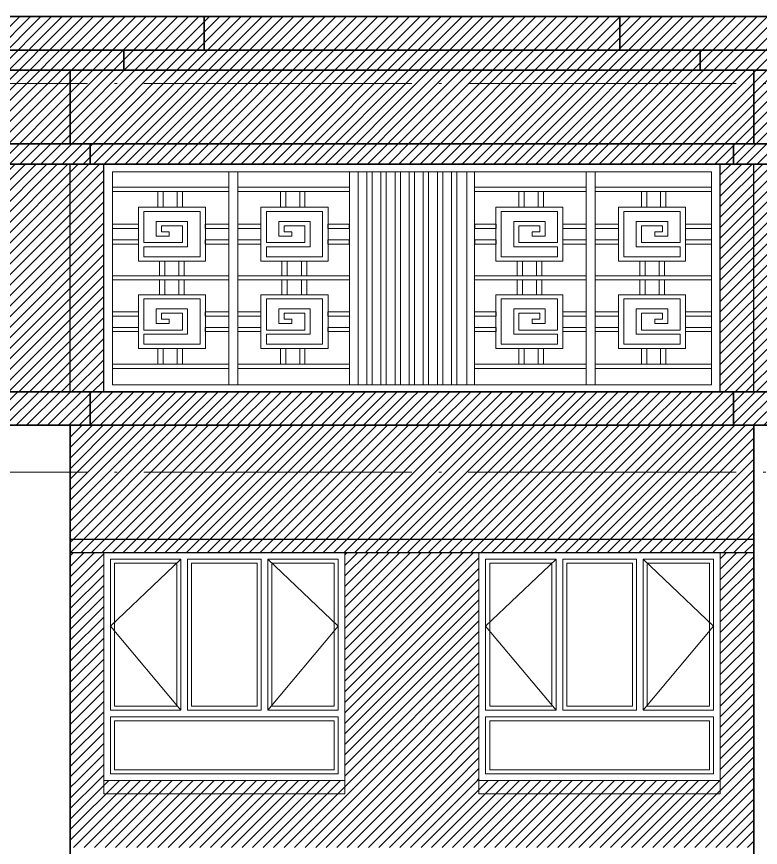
# Model space of a CAD drawing. Extents: x -518115 to 389031, y -231062 to 1628073.
# Drawn here: x 35367 to 40917, y 143849 to 150049 of the extents above; entities that cross this region are included whole.
import ezdxf

# ---------------------------------------------------------------- set-up
doc = ezdxf.new("R2010")
doc.units = 0
doc.header["$LTSCALE"] = 1000
doc.header["$MEASUREMENT"] = 0
doc.linetypes.add('DOTE', pattern=[2.4200000000000004, 2, -0.2, 0.02, -0.2])
doc.layers.add('3-剖面填充（细）', color=250, linetype='Continuous')
for name, color, linetype, lineweight in [('DOTE', 19, 'DOTE', 9), ('WINDOW', 144, 'Continuous', 15), ('立面-中轮廓线', 213, 'Continuous', 35), ('立面-普通轮廓', 7, 'Continuous', 18), ('立面-窗开启线', 250, 'Continuous', 13)]:
    doc.layers.add(name, color=color, linetype=linetype, lineweight=lineweight)
pattern_1 = [(45, (-406850.000285327, 100972.6396143659), (-39.28862052967754, 39.28862052967754), [])]
pattern_2 = [(45, (-407700.0002768329, 103772.6396167124), (-39.28862052967754, 39.28862052967754), [])]
pattern_3 = [(45, (-406700.0002853271, 102372.6396143661), (-39.28862052967754, 39.28862052967754), [])]
pattern_4 = [(45, (-407299.9999999654, 99772.63961436594), (-39.28862052967754, 39.28862052967754), [])]

# ---------------------------------------------------------------- blocks, each defined once
blk = doc.blocks.new('A$C6BC36758')
at = {"layer": 'WINDOW'}
for points in [[(-1750.000285381684, 1650), (-1225.000285381684, 1650), (-1225.000285381684, 525), (-1750.000285381684, 525)], [(-1175.000285381684, 1650), (-624.9999999997672, 1650), (-624.9999999997672, 525), (-1175.000285381684, 525)], [(-50, 1650), (-575, 1650), (-575, 525), (-50, 525)], [(-1750.000285381684, 475), (-50, 475), (-50, 50), (-1750.000285381684, 50)]]:
    blk.add_lwpolyline(points, close=True, dxfattribs=at)
at = {"layer": 'WINDOW', "color": 250}
for points in [[(-1720.000285381684, 1620), (-1255.000285381684, 1620), (-1255.000285381684, 555), (-1720.000285381684, 555)], [(-1145.000285381684, 1620), (-654.9999999997672, 1620), (-654.9999999997672, 555), (-1145.000285381684, 555)], [(-80, 1620), (-545, 1620), (-545, 555), (-80, 555)], [(-1720.000285381684, 445), (-80, 445), (-80, 80), (-1720.000285381684, 80)]]:
    blk.add_lwpolyline(points, close=True, dxfattribs=at)
at = {"layer": '立面-普通轮廓'}
blk.add_lwpolyline([(-1800.000285381684, 1700), (0, 1700), (0, 0), (-1800.000285381684, 0)], close=True, dxfattribs=at)
at = {"layer": '立面-窗开启线', "color": 251, "ltscale": 0.5, "true_color": 0x636466}
for points in [[(-1225.000285381684, 1650), (-1750.000285381684, 1150), (-1225.000285381684, 525)], [(-575, 1650), (-50, 1150), (-575, 525)]]:
    blk.add_lwpolyline(points, dxfattribs=at)
blk = doc.blocks.new('A$C3DBF46E0')
at = {"layer": '立面-窗开启线', "color": 36, "ltscale": 0.5, "true_color": 0x88471b}
for p, q in [((250, 2.328306436538696e-10), (4849.998331234325, 0)), ((250, -1699.9999999844), (250, 0)), ((4849.998331234325, -1699.9999999844), (4849.998331234325, 0)), ((315.3044089791365, -1647.07203005976), (315.3044089702889, -58.23450088617392)), ((315.3044089702889, -58.23450088617392), (4784.695723483805, -58.23450088617392)), ((1183.654364066897, -58.23450087453239), (1183.654364066897, -1647.07203005976)), ((1249.911119807279, -1647.07203005976), (1249.911119807279, -58.23450087453239)), ((2083.166560967453, -58.23450087453239), (2083.166560967453, -1647.07203005976)), ((2149.4233167083, -1647.07203005976), (2149.4233167083, -58.23450087453239)), ((2213.210614742711, -57.1743163629435), (2213.162992789934, -1647.07203005976)), ((2253.14504456101, -57.17513033375144), (2213.210614742711, -57.1743163629435)), ((2253.097422632563, -1647.07203005976), (2253.14504456101, -57.17513033375144)), ((2318.476138954982, -57.1747232270427), (2318.452327980951, -1647.07203005976)), ((2358.410568782594, -57.17513021267951), (2318.476138954982, -57.1747232270427)), ((2358.386757814675, -1647.07203005976), (2358.410568782594, -57.17513021267951)), ((2463.676093006972, -57.17513009137474), (2423.741663176101, -57.17513009137474)), ((2423.741663176101, -57.17513009137474), (2423.741663169116, -1647.07203005976)), ((2463.676092999522, -1647.07203005976), (2463.676093006972, -57.17513009137474)), ((2568.965396646876, -57.17513009137474), (2529.030966816004, -57.17513009137474)), ((2529.030966816004, -57.17513009137474), (2529.030966809019, -1647.07203005976)), ((2568.965396639425, -1647.07203005976), (2568.965396646876, -57.17513009137474)), ((2674.25470028678, -57.17513009137474), (2634.320270455908, -57.17513009137474)), ((2634.320270455908, -57.17513009137474), (2634.320270448923, -1647.07203005976)), ((2674.254700279329, -1647.07203005976), (2674.25470028678, -57.17513009137474)), ((2779.544003926683, -57.17513009137474), (2739.609574095812, -57.17513009137474)), ((2739.609574095812, -57.17513009137474), (2739.609574088827, -1647.07203005976)), ((2779.544003919233, -1647.07203005976), (2779.544003926683, -57.17513009137474)), ((2884.833307566587, -57.17513009137474), (2844.898877736181, -57.17513009137474)), ((2844.898877736181, -57.17513009137474), (2844.89887772873, -1647.07203005976)), ((2895.411914846394, -57.17513009137474), (2855.477485015988, -57.17513009137474)), ((2884.833307559602, -1647.07203005976), (2884.833307566587, -57.17513009137474)), ((2890.122611206491, -57.17513009137474), (2950.188181376085, -57.17513009137474)), ((2959.091803533491, -58.23450087453239), (2959.091803533491, -1647.07203005976)), ((3016.831770266872, -58.23450087453239), (3016.831770266872, -1647.07203005976)), ((3850.087211427046, -1647.07203005976), (3850.087211427046, -58.23450087453239)), ((3916.343967167428, -58.23450087453239), (3916.343967167428, -1647.07203005976)), ((4784.695723483805, -1647.07203005976), (4784.695723483805, -58.23450087453239)), ((1183.654364059446, -173.8717534723692), (315.3044089709329, -173.8717534741696)), ((2083.166560960468, -173.8717534723692), (1249.911119800294, -173.8717534723692)), ((3016.831770273857, -173.8717534723692), (3850.087211434031, -173.8717534723692)), ((3916.343967174878, -173.8717534723692), (4784.693922263392, -173.8717534741696)), ((315.3044089709329, -205.6528776569135), (1183.654364059446, -205.6528776551131)), ((654.8117278271275, -322.3447277310148), (654.8117278271275, -205.6528776569135)), ((694.2969966662968, -205.6528776569135), (694.2969966662968, -322.3447277310148)), ((797.6103458885955, -322.3447276946932), (797.6103458885955, -205.6528776205919)), ((837.0956147277648, -205.6528776205919), (837.0956147277648, -322.3447276946932)), ((1249.911119800294, -205.6528776551131), (2083.166560960468, -205.6528776551131)), ((1569.589320082217, -322.3447277292144), (1569.589320082217, -205.6528776551131)), ((1609.074588920921, -205.6528776551131), (1609.074588920921, -322.3447277292144)), ((1712.387938143685, -322.3447276928928), (1712.387938143685, -205.6528776551131)), ((1751.873206982855, -205.6528776551131), (1751.873206982855, -322.3447276928928)), ((3850.087211434031, -205.6528776551131), (3016.831770273857, -205.6528776551131)), ((3348.12512425147, -205.6528776551131), (3348.12512425147, -322.3447276928928)), ((3387.610393090639, -322.3447276928928), (3387.610393090639, -205.6528776551131)), ((3490.923742313404, -205.6528776551131), (3490.923742313404, -322.3447277292144)), ((3530.409011152107, -322.3447277292144), (3530.409011152107, -205.6528776551131)), ((4784.693922263392, -205.6528776569135), (3916.343967174878, -205.6528776551131)), ((4262.90271650656, -205.6528776205919), (4262.90271650656, -322.3447276946932)), ((4302.387985345729, -322.3447276946932), (4302.387985345729, -205.6528776205919)), ((4405.701334568028, -205.6528776569135), (4405.701334568028, -322.3447277310148)), ((4445.186603407197, -322.3447277310148), (4445.186603407197, -205.6528776569135)), ((1008.84701131628, -322.3447277310148), (508.7228190267379, -322.3447277310148)), ((508.7228190267379, -322.3447277310148), (508.7228190267379, -724.9056340443744)), ((548.8643660393464, -586.1280584469746), (548.8643660393464, -354.4789755155176)), ((968.7054643036718, -354.4789755155176), (548.8643660393464, -354.4789755155176)), ((968.7054643036718, -692.7713862598716), (968.7054643036718, -354.4789755155176)), ((1008.84701131628, -724.9056340443744), (1008.84701131628, -322.3447277310148)), ((1923.62460357137, -322.3447277292144), (1423.500411281828, -322.3447277292144)), ((1423.500411281828, -322.3447277292144), (1423.500411281828, -724.9056340425741)), ((1463.641958294436, -586.1280584451742), (1463.641958294436, -354.4789755137172)), ((1883.483056558762, -354.4789755137172), (1463.641958294436, -354.4789755137172)), ((1883.483056558762, -692.7713862580713), (1883.483056558762, -354.4789755137172)), ((1923.62460357137, -724.9056340425741), (1923.62460357137, -322.3447277292144)), ((3176.373727662954, -322.3447277292144), (3676.497919952497, -322.3447277292144)), ((3176.373727662954, -724.9056340425741), (3176.373727662954, -322.3447277292144)), ((3216.515274675563, -354.4789755137172), (3636.356372939888, -354.4789755137172)), ((3216.515274675563, -692.7713862580713), (3216.515274675563, -354.4789755137172)), ((3636.356372939888, -586.1280584451742), (3636.356372939888, -354.4789755137172)), ((3676.497919952497, -322.3447277292144), (3676.497919952497, -724.9056340425741)), ((4091.151319918044, -322.3447277310148), (4591.275512207587, -322.3447277310148)), ((4091.151319918044, -724.9056340443744), (4091.151319918044, -322.3447277310148)), ((4131.292866930653, -354.4789755155176), (4551.133965194978, -354.4789755155176)), ((4131.292866930653, -692.7713862598716), (4131.292866930653, -354.4789755155176)), ((4551.133965194978, -586.1280584469746), (4551.133965194978, -354.4789755155176)), ((4591.275512207587, -322.3447277310148), (4591.275512207587, -724.9056340443744)), ((875.9192654711114, -428.9880555439118), (641.6505648719067, -428.9880555439118)), ((641.6505648719067, -538.1032485709834), (641.6505648719067, -428.9880555439118)), ((875.9192654711114, -618.2623062314774), (875.9192654711114, -428.9880555439118)), ((1790.696857726201, -428.9880555421114), (1556.428157126997, -428.9880555421114)), ((1556.428157126997, -538.103248569183), (1556.428157126997, -428.9880555421114)), ((1790.696857726201, -618.262306229677), (1790.696857726201, -428.9880555421114)), ((3309.301473508123, -428.9880555421114), (3543.570174107328, -428.9880555421114)), ((3309.301473508123, -618.262306229677), (3309.301473508123, -428.9880555421114)), ((3543.570174107328, -538.103248569183), (3543.570174107328, -428.9880555421114)), ((4224.079065763213, -428.9880555439118), (4458.347766362418, -428.9880555439118)), ((4224.079065763213, -618.2623062314774), (4224.079065763213, -428.9880555439118)), ((4458.347766362418, -538.1032485709834), (4458.347766362418, -428.9880555439118)), ((508.7228190267379, -450.1754716655083), (315.3044089709329, -450.1754716655083)), ((315.3044089709329, -481.9580285883818), (508.7228190267379, -481.9580285883818)), ((837.0938347537922, -461.1223033284146), (680.4759955892259, -461.1223033284146)), ((680.4759955892259, -505.9690007862478), (680.4759955892259, -461.1223033284146)), ((837.0938347537922, -586.1280584469746), (837.0938347537922, -461.1223033284146)), ((1007.924641759313, -481.9580285883818), (1007.924641759313, -450.1754716655083)), ((1007.924641759313, -450.1754716655083), (1183.654364059446, -450.1754716637079)), ((1183.654364059446, -481.9580285865813), (1007.924641759313, -481.9580285883818)), ((1423.500411281828, -450.1754716637079), (1249.911119800294, -450.1754716637079)), ((1249.911119800294, -481.9580285865813), (1423.500411281828, -481.9580285865813)), ((1751.871427008882, -461.1223033266142), (1595.253587844316, -461.1223033266142)), ((1595.253587844316, -505.9690007844474), (1595.253587844316, -461.1223033266142)), ((1751.871427008882, -586.1280584451742), (1751.871427008882, -461.1223033266142)), ((1922.702234014403, -481.9580285865813), (1922.702234014403, -450.1754716637079)), ((1922.702234014403, -450.1754716637079), (2080.534328329377, -450.1754716637079)), ((2080.534328329377, -481.9580285865813), (1922.702234014403, -481.9580285865813)), ((2080.534328329377, -450.1754716637079), (2080.534328329377, -481.9580285865813)), ((3019.464002904948, -450.1754716637079), (3019.464002904948, -481.9580285865813)), ((3177.296097219922, -450.1754716637079), (3019.464002904948, -450.1754716637079)), ((3019.464002904948, -481.9580285865813), (3177.296097219922, -481.9580285865813)), ((3177.296097219922, -481.9580285865813), (3177.296097219922, -450.1754716637079)), ((3348.126904225443, -461.1223033266142), (3504.744743390009, -461.1223033266142)), ((3348.126904225443, -586.1280584451742), (3348.126904225443, -461.1223033266142)), ((3504.744743390009, -505.9690007844474), (3504.744743390009, -461.1223033266142)), ((3676.497919952497, -450.1754716637079), (3850.087211434031, -450.1754716637079)), ((3850.087211434031, -481.9580285865813), (3676.497919952497, -481.9580285865813)), ((4092.073689475012, -450.1754716655083), (3916.343967174878, -450.1754716637079)), ((3916.343967174878, -481.9580285865813), (4092.073689475012, -481.9580285883818)), ((4092.073689475012, -481.9580285883818), (4092.073689475012, -450.1754716655083)), ((4262.904496480533, -461.1223033284146), (4419.522335645099, -461.1223033284146)), ((4262.904496480533, -586.1280584469746), (4262.904496480533, -461.1223033284146)), ((4419.522335645099, -505.9690007862478), (4419.522335645099, -461.1223033284146)), ((4591.275512207587, -450.1754716655083), (4784.693922263392, -450.1754716655083)), ((4784.693922263392, -481.9580285883818), (4591.275512207587, -481.9580285883818)), ((737.7270544433886, -538.1032485709834), (641.6505648719067, -538.1032485709834)), ((737.7270544433886, -505.9690007862478), (680.4759955892259, -505.9690007862478)), ((737.7270544433886, -538.1032485709834), (737.7270544433886, -505.9690007862478)), ((1652.504646698479, -538.103248569183), (1556.428157126997, -538.103248569183)), ((1652.504646698479, -505.9690007844474), (1595.253587844316, -505.9690007844474)), ((1652.504646698479, -538.103248569183), (1652.504646698479, -505.9690007844474)), ((3447.493684535846, -538.103248569183), (3447.493684535846, -505.9690007844474)), ((3447.493684535846, -505.9690007844474), (3504.744743390009, -505.9690007844474)), ((3447.493684535846, -538.103248569183), (3543.570174107328, -538.103248569183)), ((4362.271276790936, -538.1032485709834), (4362.271276790936, -505.9690007862478)), ((4362.271276790936, -505.9690007862478), (4419.522335645099, -505.9690007862478)), ((4362.271276790936, -538.1032485709834), (4458.347766362418, -538.1032485709834)), ((508.7228190267379, -566.3517039932153), (315.3044089709329, -566.3517039932153)), ((315.3044089709329, -598.134260915856), (508.7228190267379, -598.134260915856)), ((837.0938347537922, -586.1280584469746), (548.8643660393464, -586.1280584469746)), ((875.9192654711114, -618.2623062314774), (548.8643660393464, -618.2623062314774)), ((548.8643660393464, -692.7713862598716), (548.8643660393464, -618.2623062314774)), ((1007.924641804482, -598.134260915856), (1007.924641804482, -566.3517039932153)), ((1007.924641804482, -566.3517039932153), (1183.654364059446, -566.351703991415)), ((1183.654364059446, -598.1342609140556), (1007.924641804482, -598.134260915856)), ((1423.500411281828, -566.351703991415), (1249.911119800294, -566.351703991415)), ((1249.911119800294, -598.1342609140556), (1423.500411281828, -598.1342609140556)), ((1751.871427008882, -586.1280584451742), (1463.641958294436, -586.1280584451742)), ((1790.696857726201, -618.262306229677), (1463.641958294436, -618.262306229677)), ((1463.641958294436, -692.7713862580713), (1463.641958294436, -618.262306229677)), ((1922.702234059572, -598.1342609140556), (1922.702234059572, -566.351703991415)), ((1922.702234059572, -566.351703991415), (2080.534328374546, -566.351703991415)), ((2080.534328374546, -598.1342609140556), (1922.702234059572, -598.1342609140556)), ((2080.534328374546, -566.351703991415), (2080.534328374546, -598.1342609140556)), ((3019.464002859779, -566.351703991415), (3019.464002859779, -598.1342609140556)), ((3177.296097174753, -566.351703991415), (3019.464002859779, -566.351703991415)), ((3019.464002859779, -598.1342609140556), (3177.296097174753, -598.1342609140556)), ((3177.296097174753, -598.1342609140556), (3177.296097174753, -566.351703991415)), ((3309.301473508123, -618.262306229677), (3636.356372939888, -618.262306229677)), ((3348.126904225443, -586.1280584451742), (3636.356372939888, -586.1280584451742)), ((3636.356372939888, -692.7713862580713), (3636.356372939888, -618.262306229677)), ((3676.497919952497, -566.351703991415), (3850.087211434031, -566.351703991415)), ((3850.087211434031, -598.1342609140556), (3676.497919952497, -598.1342609140556)), ((4092.073689429842, -566.3517039932153), (3916.343967174878, -566.351703991415)), ((3916.343967174878, -598.1342609140556), (4092.073689429842, -598.134260915856)), ((4092.073689429842, -598.134260915856), (4092.073689429842, -566.3517039932153)), ((4224.079065763213, -618.2623062314774), (4551.133965194978, -618.2623062314774)), ((4262.904496480533, -586.1280584469746), (4551.133965194978, -586.1280584469746)), ((4551.133965194978, -692.7713862598716), (4551.133965194978, -618.2623062314774)), ((4591.275512207587, -566.3517039932153), (4784.693922263392, -566.3517039932153)), ((4784.693922263392, -598.134260915856), (4591.275512207587, -598.134260915856)), ((508.7228190267379, -724.9056340443744), (1008.84701131628, -724.9056340443744)), ((968.7054643036718, -692.7713862598716), (548.8643660393464, -692.7713862598716)), ((665.3406581908384, -724.9056340443744), (665.3406581908384, -833.6511460663128)), ((704.8259270300077, -833.6511460663128), (704.8259270300077, -724.9056340443744)), ((810.1116707219662, -724.905634080696), (810.1116707191723, -833.651146104497)), ((849.5969395583415, -833.651146104497), (849.5969395583415, -724.9056340825587)), ((1423.500411281828, -724.9056340425741), (1923.62460357137, -724.9056340425741)), ((1883.483056558762, -692.7713862580713), (1463.641958294436, -692.7713862580713)), ((1580.118250445928, -724.9056340425741), (1580.118250445928, -833.6511461043265)), ((1619.603519285098, -833.6511461043265), (1619.603519285098, -724.9056340425741)), ((1724.889262977056, -724.9056340788957), (1724.889262974262, -833.6511461425107)), ((1764.374531813432, -833.6511461425107), (1764.374531813432, -724.9056340807583)), ((3676.497919952497, -724.9056340425741), (3176.373727662954, -724.9056340425741)), ((3216.515274675563, -692.7713862580713), (3636.356372939888, -692.7713862580713)), ((3335.623799420893, -833.6511461425107), (3335.623799420893, -724.9056340807583)), ((3375.109068257269, -724.9056340788957), (3375.109068260062, -833.6511461425107)), ((3480.394811949227, -833.6511461043265), (3480.394811949227, -724.9056340425741)), ((3519.880080788396, -724.9056340425741), (3519.880080788396, -833.6511461043265)), ((4591.275512207587, -724.9056340443744), (4091.151319918044, -724.9056340443744)), ((4131.292866930653, -692.7713862598716), (4551.133965194978, -692.7713862598716)), ((4250.401391675983, -833.651146104497), (4250.401391675983, -724.9056340825587)), ((4289.886660512359, -724.905634080696), (4289.886660515152, -833.651146104497)), ((4395.172404204317, -833.6511460663128), (4395.172404204317, -724.9056340443744)), ((4434.657673043486, -724.9056340443744), (4434.657673043486, -833.6511460663128)), ((1183.654364066897, -833.6511461026967), (315.3044089746582, -833.651146104497)), ((315.3044089746582, -865.5315374670859), (1183.654364066897, -865.5315374650527)), ((665.3406581908384, -975.0943659433938), (665.3406581908384, -866.3488539214554)), ((704.8259270300077, -866.3488539214554), (704.8259270300077, -975.0943659433938)), ((810.1116707219662, -975.0943659070722), (810.1116707191723, -866.3488538832712)), ((849.5969395583415, -866.3488538832712), (849.5969395583415, -975.0943659052095)), ((2083.166560967453, -833.6511461043265), (1249.911119804019, -833.6511461043265)), ((1249.911119804019, -865.5315374669153), (2083.166560967453, -865.5315374671482)), ((1580.118250445928, -975.0943659415934), (1580.118250445928, -866.348853879841)), ((1619.603519285098, -866.348853879841), (1619.603519285098, -975.0943659415934)), ((1724.889262977056, -975.0943659052718), (1724.889262974262, -866.3488538416568)), ((1764.374531813432, -866.3488538416568), (1764.374531813432, -975.0943659034092)), ((3016.831770266872, -833.6511461043265), (3850.087211430306, -833.6511461043265)), ((3850.087211430306, -865.5315374669153), (3016.831770266872, -865.5315374671482)), ((3335.623799420893, -866.3488538416568), (3335.623799420893, -975.0943659034092)), ((3375.109068257269, -975.0943659052718), (3375.109068260062, -866.3488538416568)), ((3480.394811949227, -866.348853879841), (3480.394811949227, -975.0943659415934)), ((3519.880080788396, -975.0943659415934), (3519.880080788396, -866.348853879841)), ((3916.343967167428, -833.6511461026967), (4784.693922259667, -833.651146104497)), ((4784.693922259667, -865.5315374670859), (3916.343967167428, -865.5315374650527)), ((4250.401391675983, -866.3488538832712), (4250.401391675983, -975.0943659052095)), ((4289.886660512359, -975.0943659070722), (4289.886660515152, -866.3488538832712)), ((4395.172404204317, -866.3488539214554), (4395.172404204317, -975.0943659433938)), ((4434.657673043486, -975.0943659433938), (4434.657673043486, -866.3488539214554)), ((1008.84701131628, -975.0943659433938), (508.7228190267379, -975.0943659433938)), ((508.7228190267379, -975.0943659433938), (508.7228190267379, -1377.655272256754)), ((1008.84701131628, -1377.655272256754), (1008.84701131628, -975.0943659433938)), ((1923.62460357137, -975.0943659415934), (1423.500411281828, -975.0943659415934)), ((1423.500411281828, -975.0943659415934), (1423.500411281828, -1377.655272254953)), ((1923.62460357137, -1377.655272254953), (1923.62460357137, -975.0943659415934)), ((3176.373727662954, -975.0943659415934), (3676.497919952497, -975.0943659415934)), ((3176.373727662954, -1377.655272254953), (3176.373727662954, -975.0943659415934)), ((3676.497919952497, -975.0943659415934), (3676.497919952497, -1377.655272254953)), ((4091.151319918044, -975.0943659433938), (4591.275512207587, -975.0943659433938)), ((4091.151319918044, -1377.655272256754), (4091.151319918044, -975.0943659433938)), ((4591.275512207587, -975.0943659433938), (4591.275512207587, -1377.655272256754)), ((548.8643660393464, -1238.877696659354), (548.8643660393464, -1007.228613727897)), ((968.7054643036718, -1007.228613727897), (548.8643660393464, -1007.228613727897)), ((968.7054643036718, -1345.521024472251), (968.7054643036718, -1007.228613727897)), ((1463.641958294436, -1238.877696657553), (1463.641958294436, -1007.228613726096)), ((1883.483056558762, -1007.228613726096), (1463.641958294436, -1007.228613726096)), ((1883.483056558762, -1345.52102447045), (1883.483056558762, -1007.228613726096)), ((3216.515274675563, -1007.228613726096), (3636.356372939888, -1007.228613726096)), ((3216.515274675563, -1345.52102447045), (3216.515274675563, -1007.228613726096)), ((3636.356372939888, -1238.877696657553), (3636.356372939888, -1007.228613726096)), ((4131.292866930653, -1007.228613727897), (4551.133965194978, -1007.228613727897)), ((4131.292866930653, -1345.521024472251), (4131.292866930653, -1007.228613727897)), ((4551.133965194978, -1238.877696659354), (4551.133965194978, -1007.228613727897)), ((508.7228190267379, -1102.925109877887), (315.3044089709329, -1102.925109877887)), ((875.9192654711114, -1081.737693756291), (641.6505648719067, -1081.737693756291)), ((641.6505648719067, -1190.852886783362), (641.6505648719067, -1081.737693756291)), ((837.0938347537922, -1113.871941540794), (680.4759955892259, -1113.871941540794)), ((680.4759955892259, -1158.718638998627), (680.4759955892259, -1113.871941540794)), ((837.0938347537922, -1238.877696659354), (837.0938347537922, -1113.871941540794)), ((875.9192654711114, -1271.011944443856), (875.9192654711114, -1081.737693756291)), ((1007.924641759313, -1134.707666800761), (1007.924641759313, -1102.925109877887)), ((1007.924641759313, -1102.925109877887), (1183.654364059446, -1102.925109876087)), ((1423.500411281828, -1102.925109876087), (1249.911119800294, -1102.925109876087)), ((1790.696857726201, -1081.73769375449), (1556.428157126997, -1081.73769375449)), ((1556.428157126997, -1190.852886781562), (1556.428157126997, -1081.73769375449)), ((1751.871427008882, -1113.871941538993), (1595.253587844316, -1113.871941538993)), ((1595.253587844316, -1158.718638996826), (1595.253587844316, -1113.871941538993)), ((1751.871427008882, -1238.877696657553), (1751.871427008882, -1113.871941538993)), ((1790.696857726201, -1271.011944442056), (1790.696857726201, -1081.73769375449)), ((1922.702234014403, -1134.70766679896), (1922.702234014403, -1102.925109876087)), ((1922.702234014403, -1102.925109876087), (2080.534328329377, -1102.925109876087)), ((3177.296097219922, -1102.925109876087), (3019.464002904948, -1102.925109876087)), ((3177.296097219922, -1134.70766679896), (3177.296097219922, -1102.925109876087)), ((3309.301473508123, -1081.73769375449), (3543.570174107328, -1081.73769375449)), ((3309.301473508123, -1271.011944442056), (3309.301473508123, -1081.73769375449)), ((3348.126904225443, -1113.871941538993), (3504.744743390009, -1113.871941538993)), ((3348.126904225443, -1238.877696657553), (3348.126904225443, -1113.871941538993)), ((3504.744743390009, -1158.718638996826), (3504.744743390009, -1113.871941538993)), ((3543.570174107328, -1190.852886781562), (3543.570174107328, -1081.73769375449)), ((3676.497919952497, -1102.925109876087), (3850.087211434031, -1102.925109876087)), ((4092.073689475012, -1102.925109877887), (3916.343967174878, -1102.925109876087)), ((4092.073689475012, -1134.707666800761), (4092.073689475012, -1102.925109877887)), ((4224.079065763213, -1081.737693756291), (4458.347766362418, -1081.737693756291)), ((4224.079065763213, -1271.011944443856), (4224.079065763213, -1081.737693756291)), ((4262.904496480533, -1113.871941540794), (4419.522335645099, -1113.871941540794)), ((4262.904496480533, -1238.877696659354), (4262.904496480533, -1113.871941540794)), ((4419.522335645099, -1158.718638998627), (4419.522335645099, -1113.871941540794)), ((4458.347766362418, -1190.852886783362), (4458.347766362418, -1081.737693756291)), ((4591.275512207587, -1102.925109877887), (4784.693922263392, -1102.925109877887)), ((315.3044089709329, -1134.707666800761), (508.7228190267379, -1134.707666800761)), ((737.7270544433886, -1158.718638998627), (680.4759955892259, -1158.718638998627)), ((737.7270544433886, -1190.852886783362), (737.7270544433886, -1158.718638998627)), ((1183.654364059446, -1134.70766679896), (1007.924641759313, -1134.707666800761)), ((1249.911119800294, -1134.70766679896), (1423.500411281828, -1134.70766679896)), ((1652.504646698479, -1158.718638996826), (1595.253587844316, -1158.718638996826)), ((1652.504646698479, -1190.852886781562), (1652.504646698479, -1158.718638996826)), ((2080.534328329377, -1134.70766679896), (1922.702234014403, -1134.70766679896)), ((3019.464002904948, -1134.70766679896), (3177.296097219922, -1134.70766679896)), ((3447.493684535846, -1190.852886781562), (3447.493684535846, -1158.718638996826)), ((3447.493684535846, -1158.718638996826), (3504.744743390009, -1158.718638996826)), ((3850.087211434031, -1134.70766679896), (3676.497919952497, -1134.70766679896)), ((3916.343967174878, -1134.70766679896), (4092.073689475012, -1134.707666800761)), ((4362.271276790936, -1190.852886783362), (4362.271276790936, -1158.718638998627)), ((4362.271276790936, -1158.718638998627), (4419.522335645099, -1158.718638998627)), ((4784.693922263392, -1134.707666800761), (4591.275512207587, -1134.707666800761)), ((508.7228190267379, -1219.101342205594), (315.3044089709329, -1219.101342205594)), ((837.0938347537922, -1238.877696659354), (548.8643660393464, -1238.877696659354)), ((737.7270544433886, -1190.852886783362), (641.6505648719067, -1190.852886783362)), ((1007.924641804482, -1250.883899128235), (1007.924641804482, -1219.101342205594)), ((1007.924641804482, -1219.101342205594), (1183.654364059446, -1219.101342203794)), ((1423.500411281828, -1219.101342203794), (1249.911119800294, -1219.101342203794)), ((1751.871427008882, -1238.877696657553), (1463.641958294436, -1238.877696657553)), ((1652.504646698479, -1190.852886781562), (1556.428157126997, -1190.852886781562)), ((1922.702234059572, -1250.883899126435), (1922.702234059572, -1219.101342203794)), ((1922.702234059572, -1219.101342203794), (2080.534328374546, -1219.101342203794)), ((3177.296097174753, -1219.101342203794), (3019.464002859779, -1219.101342203794)), ((3177.296097174753, -1250.883899126435), (3177.296097174753, -1219.101342203794)), ((3348.126904225443, -1238.877696657553), (3636.356372939888, -1238.877696657553)), ((3447.493684535846, -1190.852886781562), (3543.570174107328, -1190.852886781562)), ((3676.497919952497, -1219.101342203794), (3850.087211434031, -1219.101342203794)), ((4092.073689429842, -1219.101342205594), (3916.343967174878, -1219.101342203794)), ((4092.073689429842, -1250.883899128235), (4092.073689429842, -1219.101342205594)), ((4262.904496480533, -1238.877696659354), (4551.133965194978, -1238.877696659354)), ((4362.271276790936, -1190.852886783362), (4458.347766362418, -1190.852886783362)), ((4591.275512207587, -1219.101342205594), (4784.693922263392, -1219.101342205594)), ((315.3044089709329, -1250.883899128235), (508.7228190267379, -1250.883899128235)), ((875.9192654711114, -1271.011944443856), (548.8643660393464, -1271.011944443856)), ((548.8643660393464, -1345.521024472251), (548.8643660393464, -1271.011944443856)), ((1183.654364059446, -1250.883899126435), (1007.924641804482, -1250.883899128235)), ((1249.911119800294, -1250.883899126435), (1423.500411281828, -1250.883899126435)), ((1790.696857726201, -1271.011944442056), (1463.641958294436, -1271.011944442056)), ((1463.641958294436, -1345.52102447045), (1463.641958294436, -1271.011944442056)), ((2080.534328374546, -1250.883899126435), (1922.702234059572, -1250.883899126435)), ((3019.464002859779, -1250.883899126435), (3177.296097174753, -1250.883899126435)), ((3309.301473508123, -1271.011944442056), (3636.356372939888, -1271.011944442056)), ((3636.356372939888, -1345.52102447045), (3636.356372939888, -1271.011944442056)), ((3850.087211434031, -1250.883899126435), (3676.497919952497, -1250.883899126435)), ((3916.343967174878, -1250.883899126435), (4092.073689429842, -1250.883899128235)), ((4224.079065763213, -1271.011944443856), (4551.133965194978, -1271.011944443856)), ((4551.133965194978, -1345.521024472251), (4551.133965194978, -1271.011944443856)), ((4784.693922263392, -1250.883899128235), (4591.275512207587, -1250.883899128235)), ((968.7054643036718, -1345.521024472251), (548.8643660393464, -1345.521024472251)), ((1883.483056558762, -1345.52102447045), (1463.641958294436, -1345.52102447045)), ((3216.515274675563, -1345.52102447045), (3636.356372939888, -1345.52102447045)), ((4131.292866930653, -1345.521024472251), (4551.133965194978, -1345.521024472251)), ((508.7228190267379, -1377.655272256754), (1008.84701131628, -1377.655272256754)), ((654.8117278271275, -1377.655272256754), (654.8117278271275, -1494.347122330855)), ((694.2969966662968, -1494.347122330855), (694.2969966662968, -1377.655272256754)), ((797.6103458885955, -1377.655272293075), (797.6103458885955, -1494.347122367176)), ((837.0956147277648, -1494.347122367176), (837.0956147277648, -1377.655272293075)), ((1423.500411281828, -1377.655272254953), (1923.62460357137, -1377.655272254953)), ((1569.589320082217, -1377.655272254953), (1569.589320082217, -1494.347122329054)), ((1609.074588920921, -1494.347122329054), (1609.074588920921, -1377.655272254953)), ((1712.387938143685, -1377.655272291275), (1712.387938143685, -1494.347122329054)), ((1751.873206982855, -1494.347122329054), (1751.873206982855, -1377.655272291275)), ((3676.497919952497, -1377.655272254953), (3176.373727662954, -1377.655272254953)), ((3348.12512425147, -1494.347122329054), (3348.12512425147, -1377.655272291275)), ((3387.610393090639, -1377.655272291275), (3387.610393090639, -1494.347122329054)), ((3490.923742313404, -1494.347122329054), (3490.923742313404, -1377.655272254953)), ((3530.409011152107, -1377.655272254953), (3530.409011152107, -1494.347122329054)), ((4591.275512207587, -1377.655272256754), (4091.151319918044, -1377.655272256754)), ((4262.90271650656, -1494.347122367176), (4262.90271650656, -1377.655272293075)), ((4302.387985345729, -1377.655272293075), (4302.387985345729, -1494.347122367176)), ((4405.701334568028, -1494.347122330855), (4405.701334568028, -1377.655272256754)), ((4445.186603407197, -1377.655272256754), (4445.186603407197, -1494.347122330855)), ((315.3044089709329, -1494.347122330855), (1183.654364059446, -1494.347122329054)), ((1183.654364059446, -1526.128246511798), (315.3044089709329, -1526.128246513599)), ((1249.911119800294, -1494.347122329054), (2083.166560960468, -1494.347122329054)), ((2083.166560960468, -1526.128246511798), (1249.911119800294, -1526.128246511798)), ((3850.087211434031, -1494.347122329054), (3016.831770273857, -1494.347122329054)), ((3016.831770273857, -1526.128246511798), (3850.087211434031, -1526.128246511798)), ((4784.693922263392, -1494.347122330855), (3916.343967174878, -1494.347122329054)), ((3916.343967174878, -1526.128246511798), (4784.693922263392, -1526.128246513599)), ((4784.695723474957, -1647.07203005976), (315.3044089791365, -1647.07203005976)), ((250, -1699.999999984168), (4849.998331234325, -1699.9999999844))]:
    blk.add_line(p, q, dxfattribs=at)

msp = doc.modelspace()

# ---------------------------------------------------------------- hatches: boundary and pattern name
at = {"layer": '3-剖面填充（细）'}
h = msp.add_hatch(dxfattribs=at)
h.set_pattern_fill('ANSI31', color=256, scale=35)
h.set_pattern_definition(pattern_2)
h.paths.add_polyline_path([(38316.58211172611, 148948.6396143681), (38316.58211172611, 150048.6396167147), (14866.57874565956, 150048.6396167099), (14866.57874565944, 149798.6396167125), (15466.57874420786, 149798.6396143655), (15466.57874420786, 149648.6396143666), (15866.57873716846, 149648.6396167125), (15866.57873716846, 149098.6396143662), (15716.57873716834, 149098.6396143662), (15716.57873716846, 148948.6396143639)])
h = msp.add_hatch(dxfattribs=at)
h.set_pattern_fill('ANSI31', color=256, scale=35)
h.set_pattern_definition(pattern_2)
h.paths.add_polyline_path([(38316.58211172599, 148948.6396143681), (38316.58211172599, 150048.6396167147), (61766.58547779254, 150048.6396167099), (61766.58547779266, 149798.6396167125), (61166.58547924424, 149798.6396143655), (61166.58547924424, 149648.6396143666), (60766.58548628364, 149648.6396167125), (60766.58548628364, 149098.6396143662), (60916.58548628376, 149098.6396143662), (60916.58548628364, 148948.6396143639)])
h = msp.add_hatch(dxfattribs=at)
h.set_pattern_fill('ANSI31', color=256, scale=35)
h.set_pattern_definition(pattern_3)
h.paths.add_polyline_path([(34616.57871947216, 147248.639614366), (34616.57871947216, 148948.6396143661), (36016.57868215436, 148948.6396143662), (36016.57868215471, 147248.6396143661)])
h = msp.add_hatch(dxfattribs=at)
h.set_pattern_fill('ANSI31', color=256, scale=35)
h.set_pattern_definition(pattern_3)
h.paths.add_polyline_path([(42016.58550397994, 147248.639614366), (42016.58550397994, 148948.6396143661), (40616.57701338903, 148948.639614374), (40616.57701338868, 147248.6396143739)])
h = msp.add_hatch(dxfattribs=at)
h.set_pattern_fill('ANSI31', color=256, scale=35)
h.set_pattern_definition(pattern_1)
h.paths.add_polyline_path([(38316.58211172611, 146998.6396143609), (38316.58211172611, 147248.639614361), (15716.57873716543, 147248.6396143634), (15716.57873716496, 146998.6396143634)])
h = msp.add_hatch(dxfattribs=at)
h.set_pattern_fill('ANSI31', color=256, scale=35)
h.set_pattern_definition(pattern_1)
h.paths.add_polyline_path([(38316.58211172599, 146998.6396143609), (38316.58211172599, 147248.639614361), (60916.58548628667, 147248.6396143634), (60916.58548628713, 146998.6396143634)])
h = msp.add_hatch(dxfattribs=at)
h.set_pattern_fill('ANSI31', color=256, scale=35)
h.set_pattern_definition([(45, (-407299.9999999654, 91072.63961436594), (-39.28862052967754, 39.28862052967754), [])])
h.paths.add_polyline_path([(35766.57868215442, 146048.639614363), (40866.58554129861, 146048.6396143691), (40866.5855412985, 146998.6396143688), (35766.57868215442, 146998.6396143626)])
h = msp.add_hatch(dxfattribs=at)
h.set_pattern_fill('ANSI31', color=256, scale=35)
h.set_pattern_definition(pattern_4)
h.paths.add_polyline_path([(35766.57216302934, 144348.6396143684), (36016.57871645299, 144348.6396143684), (36016.5787164534, 146048.6396143642), (35766.57216302975, 146048.6396143641)])
h = msp.add_hatch(dxfattribs=at)
h.set_pattern_fill('ANSI31', color=256, scale=35)
h.set_pattern_definition(pattern_4)
h.paths.add_polyline_path([(37816.57900183467, 144348.6396143684), (38816.58522161684, 144348.6396143684), (38816.58522161725, 146048.6396143641), (37816.57900183508, 146048.6396143641)])
h = msp.add_hatch(dxfattribs=at)
h.set_pattern_fill('ANSI31', color=256, scale=35)
h.set_pattern_definition(pattern_4)
h.paths.add_polyline_path([(40616.57898787357, 144348.6396143684), (40866.58554129722, 144348.6396143684), (40866.58554129762, 146048.6396143642), (40616.57898787397, 146048.6396143641)])
h = msp.add_hatch(dxfattribs=at)
h.set_pattern_fill('ANSI31', color=256, scale=35)
h.set_pattern_definition(pattern_4)
h.paths.add_polyline_path([(35766.57868215459, 143848.6396143658), (40866.58554129768, 143848.6396143725), (40866.58554129768, 144348.6396143729), (35766.57868215459, 144348.6396143662)])

# ---------------------------------------------------------------- linework, layer by layer
at = {"color": 7}
for p, q in [((35766.57868215453, 147248.6396143661), (35766.57868215459, 148948.6396143662)), ((36016.5786821545, 147248.6396143661), (36016.57868215456, 148948.6396143662)), ((40616.57701338888, 147248.6396143661), (40616.57701338882, 148948.6396143662)), ((40866.58554129757, 147248.6396143661), (40866.58554129751, 148948.6396143662)), ((35766.57868215453, 146148.6396143658), (40866.58554129768, 146148.6396143658)), ((35766.57868215453, 146048.6396143663), (40866.58554129768, 146048.6396143663))]:
    msp.add_line(p, q, dxfattribs=at)
at = {"layer": 'DOTE', "linetype": 'DOTE'}
for p, q in [((12116.57870284072, 149548.6396143659), (64516.57870186737, 149548.6396143661)), ((12116.57870284072, 146648.6396143659), (64516.57870186737, 146648.6396143661))]:
    msp.add_line(p, q, dxfattribs=at)
at = {"layer": '立面-中轮廓线', "color": 2}
for p, q in [((15866.57873716846, 150048.6396143661), (38316.58211172605, 150048.6396143661)), ((60766.58548628364, 150048.6396143661), (38316.58211172605, 150048.6396143661)), ((15466.57874420786, 149798.6396143661), (38316.58211172611, 149798.6396143661)), ((61166.58547924424, 149798.6396143661), (38316.58211172599, 149798.6396143661)), ((15866.57873716846, 149648.6396143661), (38316.58211172605, 149648.6396143661)), ((60766.58548628364, 149648.6396143661), (38316.58211172605, 149648.6396143661)), ((15866.57873716846, 149098.6396143662), (38316.58211172605, 149098.6396143662)), ((60766.58548628364, 149098.6396143662), (38316.58211172605, 149098.6396143662)), ((15866.57873716846, 148948.6396143662), (38316.58211172605, 148948.6396143662)), ((60766.58548628364, 148948.6396143662), (38316.58211172605, 148948.6396143662)), ((15866.56595628953, 147248.6396143661), (38316.58211172605, 147248.6396143661)), ((60766.59826716257, 147248.6396143661), (38316.58211172605, 147248.6396143661)), ((15866.56595628953, 146998.6396143661), (38316.58211172605, 146998.6396143661)), ((60766.59826716257, 146998.6396143661), (38316.58211172605, 146998.6396143661))]:
    msp.add_line(p, q, dxfattribs=at)
at = {"layer": '立面-中轮廓线'}
for p, q in [((35766.57868215453, 146998.6396143661), (35766.57868215453, 143748.6396143659)), ((40866.58554129768, 146998.6396143661), (40866.58554129768, 143748.6396143659))]:
    msp.add_line(p, q, dxfattribs=at)
at = {"layer": '立面-中轮廓线', "color": 2}
for points in [[(35766.57868215453, 150048.6396143661), (36766.57867366041, 150048.6396167125), (36766.57867366041, 149798.6396167125), (36166.57867511513, 149798.6396143661), (36166.57867511513, 149648.6396143661), (35766.57868215453, 149648.6396143661), (35766.57868215453, 149098.6396143662), (35916.57868215453, 149098.6396143662), (35916.57868215453, 148948.6396143662), (35766.57868215453, 148948.6396143662)], [(40866.58554129757, 150048.6396143661), (39866.58554979169, 150048.6396167125), (39866.58554979169, 149798.6396167125), (40466.58554833697, 149798.6396143661), (40466.58554833697, 149648.6396143661), (40866.58554129757, 149648.6396143661), (40866.58554129757, 149098.6396143662), (40716.58554129757, 149098.6396143662), (40716.58554129757, 148948.6396143662), (40866.58554129757, 148948.6396143662)], [(35766.57868215453, 147248.6396143661), (35916.57868215453, 147248.6396143661), (35916.57868215453, 146998.6396143661), (35766.57868215453, 146998.6396143661)], [(40866.58554129757, 147248.6396143661), (40716.58554129757, 147248.6396143661), (40716.58554129757, 146998.6396143661), (40866.58554129757, 146998.6396143661)]]:
    msp.add_lwpolyline(points, dxfattribs=at)
at = {"layer": '立面-普通轮廓'}
for points in [[(37816.58552095987, 144248.6396143662), (37816.58552095987, 144348.6396143662), (36016.57871645625, 144348.6396143663), (36016.57871641457, 144248.6396143665), (37816.57871645334, 144248.6396143662)], [(38816.57870249235, 144248.6396143662), (38816.57870249235, 144348.6396143662), (40616.58550699597, 144348.6396143663), (40616.58550703764, 144248.6396143665), (38816.58550699888, 144248.6396143662)]]:
    msp.add_lwpolyline(points, dxfattribs=at)

# ---------------------------------------------------------------- block references
for name, p in [('A$C3DBF46E0', (35766.57868215453, 148948.6396143662)), ('A$C6BC36758', (37816.57900183491, 144348.6396143663)), ('A$C6BC36758', (40616.58550699876, 144348.6396143663))]:
    msp.add_blockref(name, p)

doc.saveas('drawing.dxf')
